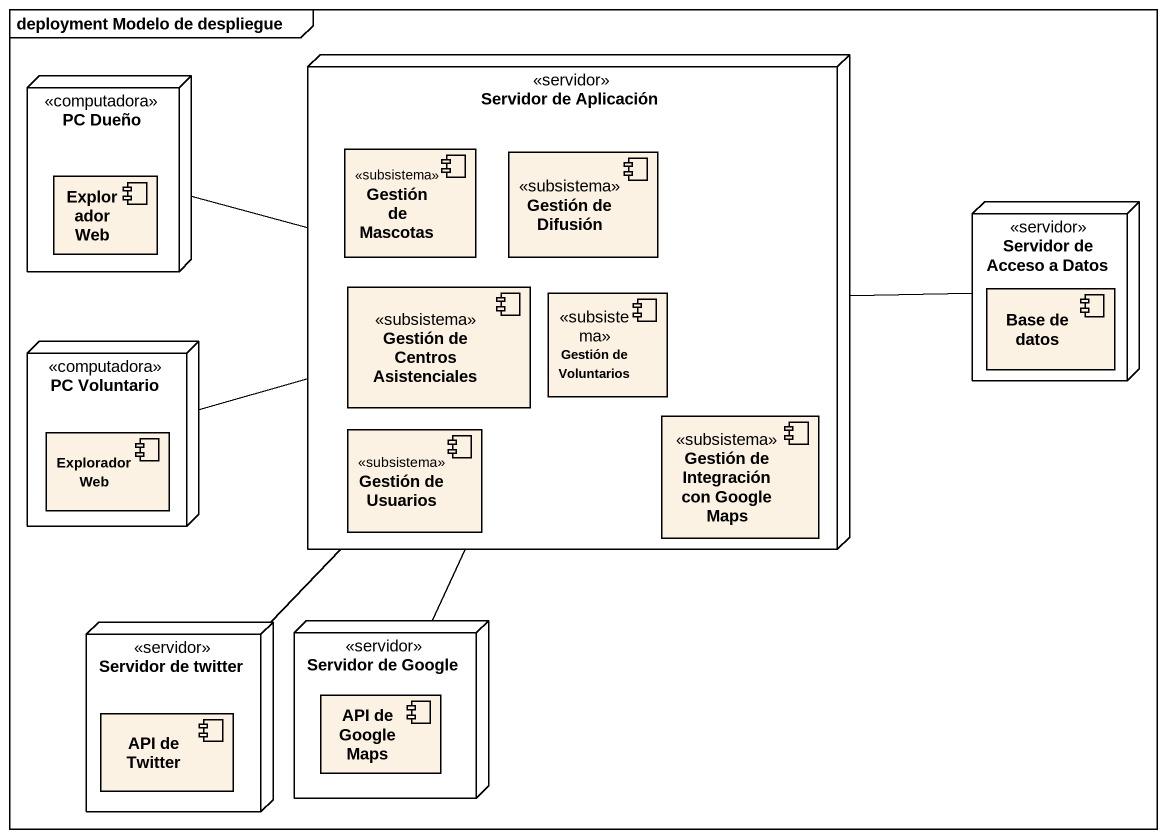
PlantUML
@startuml
mainframe deployment Modelo de despliegue
node "Servidor de Aplicación" as Servidor_de_Aplicación <<servidor>> {
  component "Gestión de Mascotas" as Gestión_de_Mascotas <<subsistema>>
  component "Gestión de Difusión" as Gestión_de_Difusión <<subsistema>>
  component "Gestión de Centros Asistenciales" as Gestión_de_Centros <<subsistema>>
  component "Gestión de Voluntarios" as Gestión_de_Voluntarios <<subsistema>>
  component "Gestión de Usuarios" as Gestión_de_Usuarios <<subsistema>>
  component "Gestión de Integración con Google Maps" as Gestión_de_Integración_con <<subsistema>>
}
node "PC Dueño" as PC_Dueño <<computadora>> {
  component "Explorador Web" as Explorador_Web
}
node "Servidor de Acceso a Datos" as Servidor_de_Acceso_a_Datos <<servidor>> {
  component "Base de datos" as Base_de_datos
}
node "PC Voluntario" as PC_Voluntario <<computadora>> {
  component "Explorador Web" as Explorador_Web_2
}
node "Servidor de twitter" as Servidor_de_twitter <<servidor>> {
  component "API de Twitter" as API_de_Twitter
}
node "Servidor de Google" as Servidor_de_Google <<servidor>> {
  component "API de Google Maps" as API_de_Google_Maps
}
Servidor_de_Aplicación -- Servidor_de_twitter
Servidor_de_Aplicación -- Servidor_de_Google
PC_Dueño -right- Servidor_de_Aplicación
Servidor_de_Acceso_a_Datos -left- Servidor_de_Aplicación
PC_Voluntario -right- Servidor_de_Aplicación
@enduml
